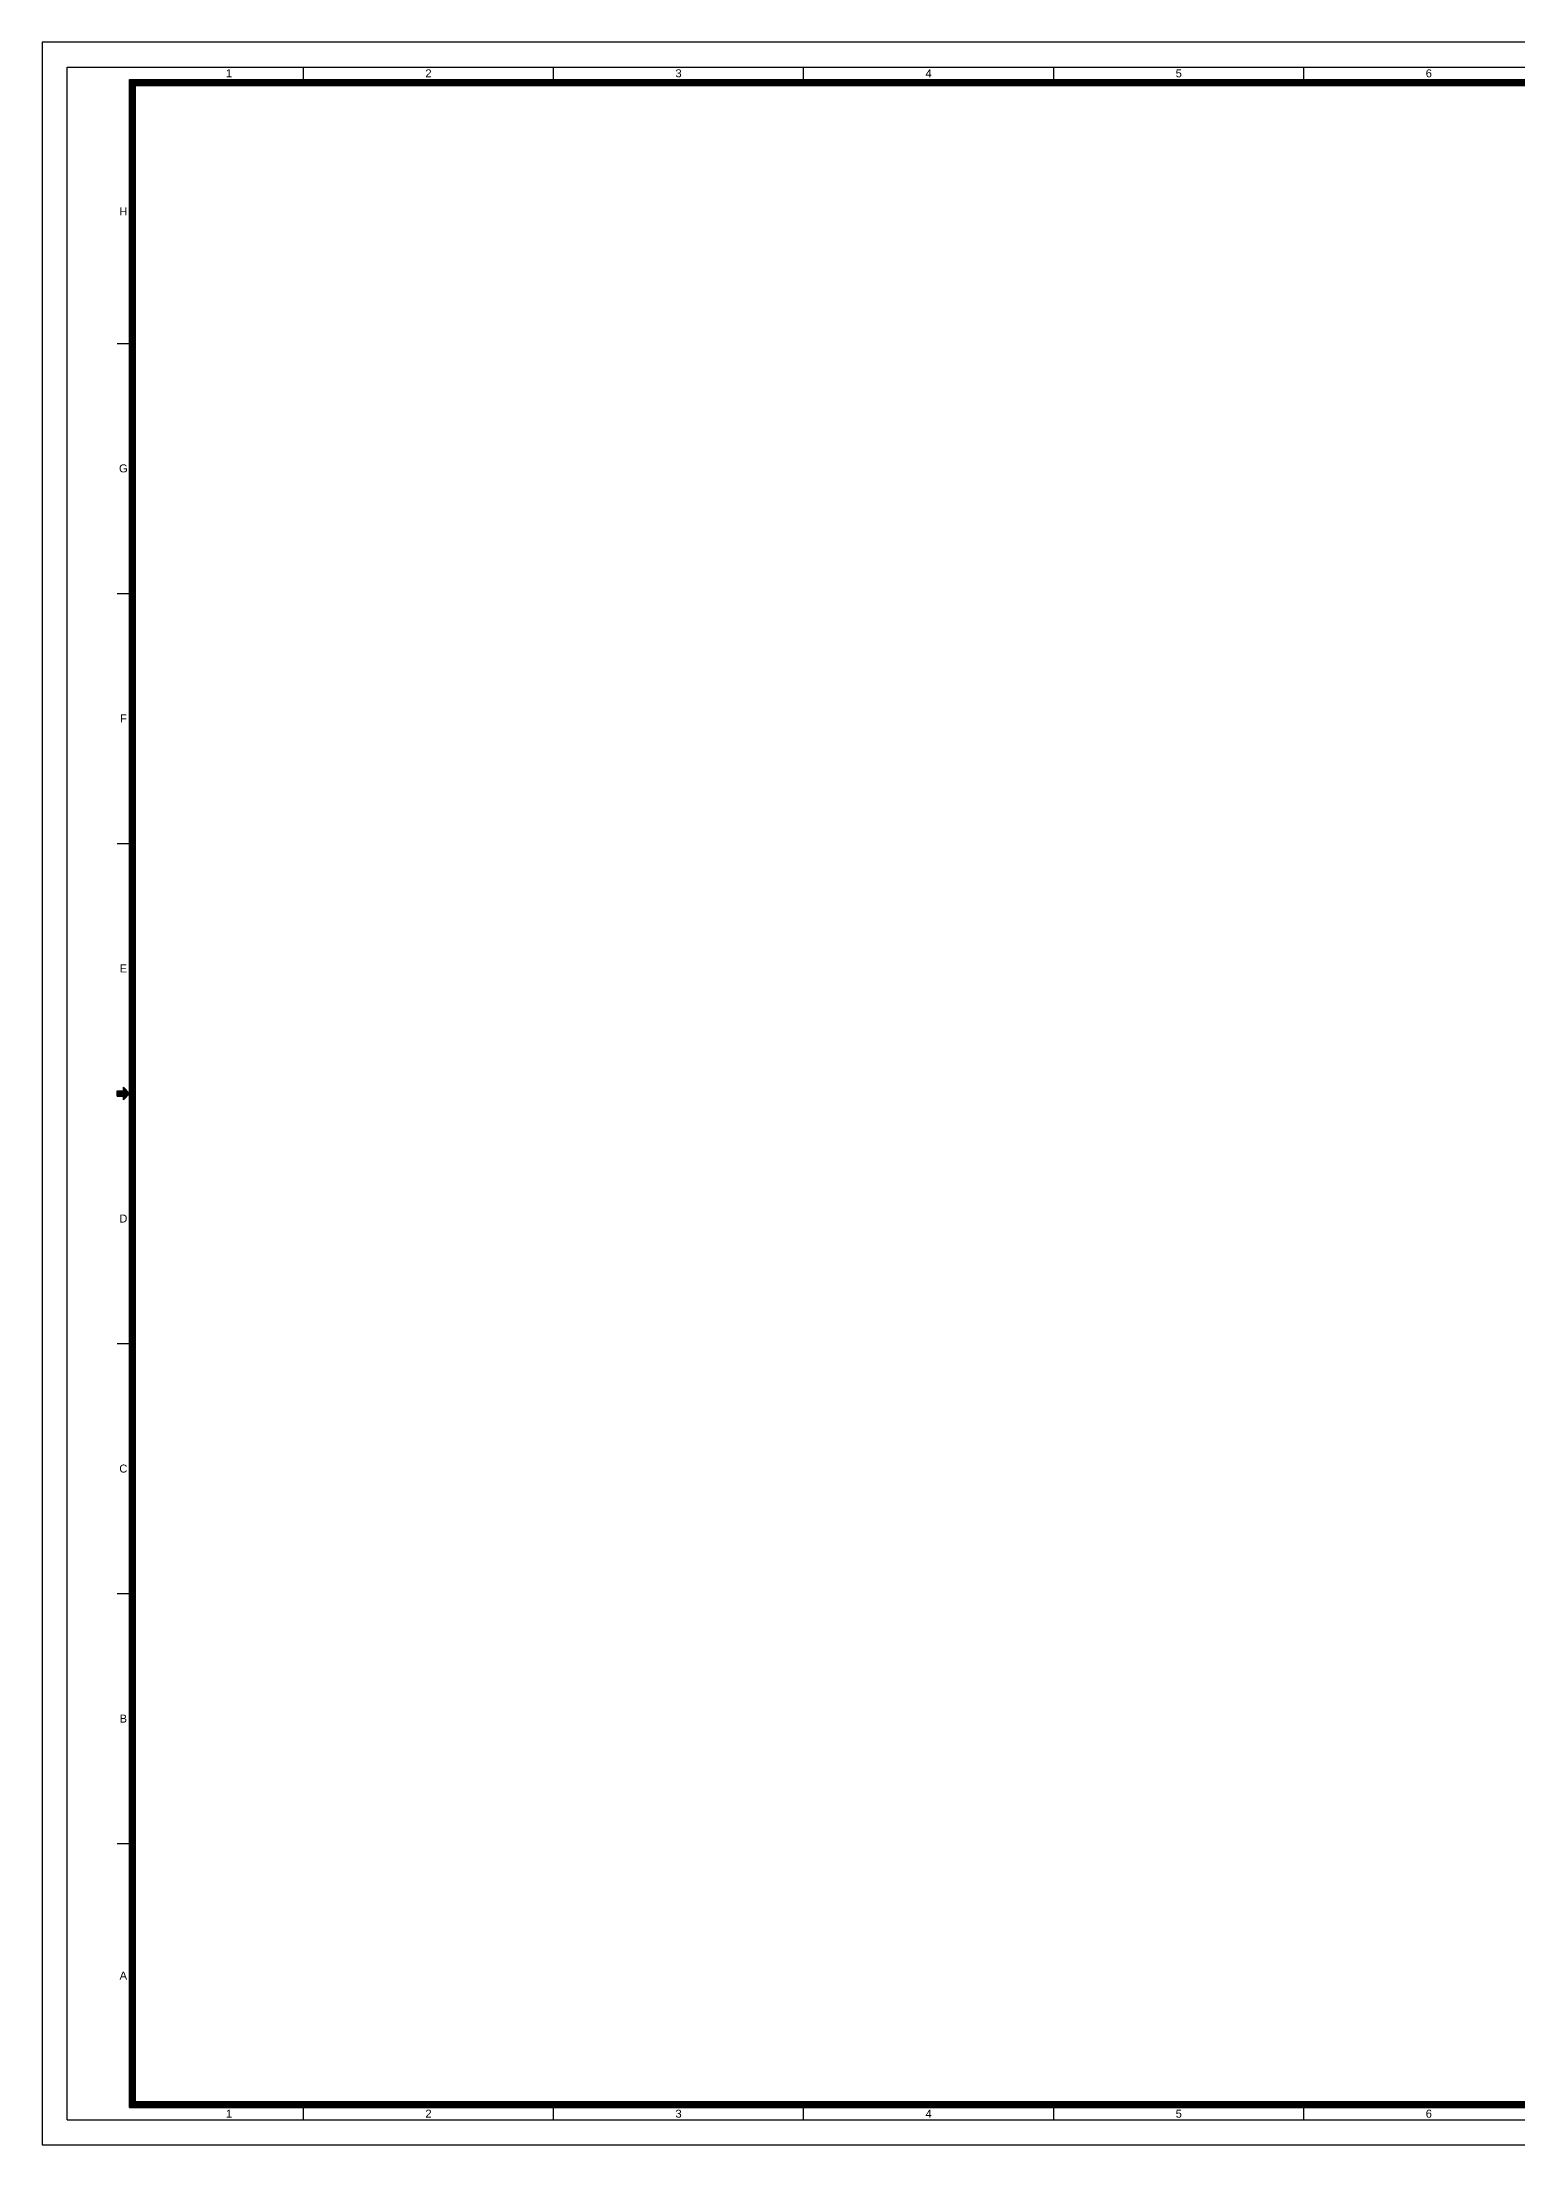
# Model space of a CAD drawing. Extents: x 0 to 1189, y 0 to 841.
# Drawn here: x 0 to 590, y 0 to 841 of the extents above; entities that cross this region are included whole.
import ezdxf
from ezdxf.enums import TextEntityAlignment as Align

# ---------------------------------------------------------------- set-up
doc = ezdxf.new("R2010")
doc.units = 0
doc.layers.get('0').update_dxf_attribs({"linetype": 'CONTINUOUS'})
doc.styles.get("Standard").update_dxf_attribs({"font": 'ARIALUNI.TTF', "width": 0.8})

msp = doc.modelspace()

# ---------------------------------------------------------------- linework, layer by layer
for p, q in [((10, 831), (1179, 831)), ((10, 10), (10, 831)), ((35, 826), (1174, 826)), ((35, 15), (35, 826)), ((35.3, 825.7), (1173.7, 825.7)), ((35.3, 15.3), (35.3, 825.7)), ((35.6, 825.4), (1173.4, 825.4)), ((35.6, 15.6), (35.6, 825.4)), ((35.9, 825.1), (1173.1, 825.1)), ((35.9, 15.9), (35.9, 825.1)), ((36.2, 824.8), (1172.8, 824.8)), ((36.2, 16.2), (36.2, 824.8)), ((36.5, 824.5), (1172.5, 824.5)), ((36.5, 16.5), (36.5, 824.5)), ((36.8, 824.2), (1172.2, 824.2)), ((36.8, 16.8), (36.8, 824.2)), ((104.5, 826), (104.5, 831)), ((204.5, 826), (204.5, 831)), ((304.5, 826), (304.5, 831)), ((404.5, 826), (404.5, 831)), ((504.5, 826), (504.5, 831)), ((37.1, 823.9), (1171.9, 823.9)), ((37.1, 17.1), (37.1, 823.9)), ((37.4, 823.6), (1171.6, 823.6)), ((37.4, 17.4), (37.4, 823.6)), ((30, 720.5), (35, 720.5)), ((30, 620.5), (35, 620.5)), ((30, 520.5), (35, 520.5)), ((30, 421.5), (32.5, 421.5)), ((30, 419.5), (30, 421.5)), ((30, 421.5), (34, 421.5)), ((30, 421.3), (34.2, 421.3)), ((30, 421.1), (34.4, 421.1)), ((30, 420.9), (34.6, 420.9)), ((30, 420.7), (34.8, 420.7)), ((30, 420.5), (35, 420.5)), ((32.5, 423), (35, 420.5)), ((32.5, 421.5), (32.5, 423)), ((32.5, 422.9), (32.6, 422.9)), ((32.5, 422.7), (32.8, 422.7)), ((32.5, 422.5), (33, 422.5)), ((32.5, 422.3), (33.2, 422.3)), ((32.5, 422.1), (33.4, 422.1)), ((32.5, 421.9), (33.6, 421.9)), ((32.5, 421.7), (33.8, 421.7)), ((32.5, 418), (35, 420.5)), ((30, 420.3), (34.8, 420.3)), ((30, 420.1), (34.6, 420.1)), ((30, 419.9), (34.4, 419.9)), ((30, 419.7), (34.2, 419.7)), ((30, 419.5), (32.5, 419.5)), ((30, 419.5), (34, 419.5)), ((32.5, 418), (32.5, 419.5)), ((32.5, 419.3), (33.8, 419.3)), ((32.5, 419.1), (33.6, 419.1)), ((32.5, 418.9), (33.4, 418.9)), ((32.5, 418.7), (33.2, 418.7)), ((32.5, 418.5), (33, 418.5)), ((32.5, 418.3), (32.8, 418.3)), ((32.5, 418.1), (32.6, 418.1)), ((30, 320.5), (35, 320.5)), ((30, 220.5), (35, 220.5)), ((30, 120.5), (35, 120.5)), ((37.1, 17.1), (1171.9, 17.1)), ((37.4, 17.4), (1171.6, 17.4)), ((10, 10), (1179, 10)), ((35, 15), (1174, 15)), ((35.3, 15.3), (1173.7, 15.3)), ((35.6, 15.6), (1173.4, 15.6)), ((35.9, 15.9), (1173.1, 15.9)), ((36.2, 16.2), (1172.8, 16.2)), ((36.5, 16.5), (1172.5, 16.5)), ((36.8, 16.8), (1172.2, 16.8)), ((104.5, 10), (104.5, 15)), ((204.5, 10), (204.5, 15)), ((304.5, 10), (304.5, 15)), ((404.5, 10), (404.5, 15)), ((504.5, 10), (504.5, 15))]:
    msp.add_line(p, q)
msp.add_lwpolyline([(0, 0), (1189, 0), (1189, 841), (0, 841)], close=True)

# ---------------------------------------------------------------- texts
for s, p in [('1', (74.75, 828.5)), ('2', (154.5, 828.5)), ('3', (254.5, 828.5)), ('4', (354.5, 828.5)), ('5', (454.5, 828.5)), ('6', (554.5, 828.5)), ('H', (32.5, 773.25)), ('G', (32.5, 670.5)), ('F', (32.5, 570.5)), ('E', (32.5, 470.5)), ('D', (32.5, 370.5)), ('C', (32.5, 270.5)), ('B', (32.5, 170.5)), ('A', (32.5, 67.75)), ('1', (74.75, 12.5)), ('2', (154.5, 12.5)), ('3', (254.5, 12.5)), ('4', (354.5, 12.5)), ('5', (454.5, 12.5)), ('6', (554.5, 12.5))]:
    msp.add_text(s, height=3.2).set_placement(p, align=Align.MIDDLE_CENTER)

doc.saveas('drawing.dxf')
